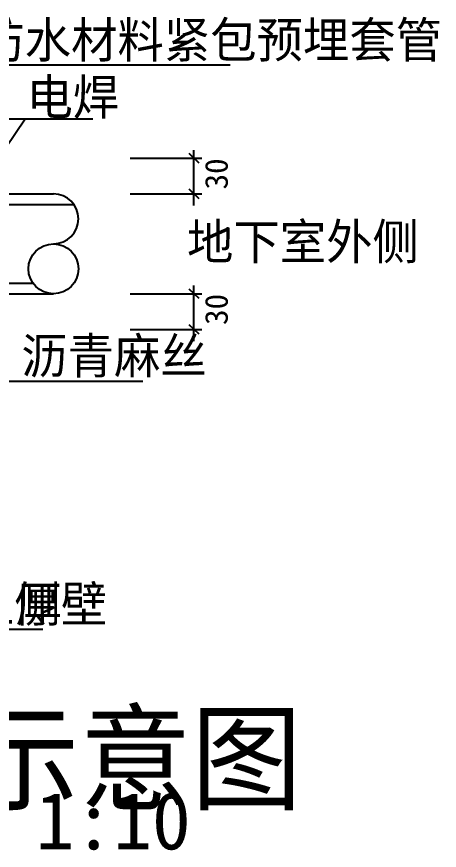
# Model space of a CAD drawing. Header units: metres. Extents: x 3353978 to 3369669, y 2252003 to 2265270.
# Drawn here: x 3363746 to 3369669, y 2252033 to 2263721 of the extents above; entities that cross this region are included whole.
import ezdxf

# ---------------------------------------------------------------- set-up
doc = ezdxf.new("R2010")
doc.units = ezdxf.units.M

msp = doc.modelspace()

# ---------------------------------------------------------------- linework, layer by layer
for p, q in [((3366739.44, 2263040.38), (3362918.19, 2263040.38)), ((3363937.38, 2262282.35), (3362035.8, 2262282.35)), ((3363865.58, 2262282.35), (3363191.87, 2261294.69)), ((3364812.63, 2262282.35), (3363865.58, 2262282.35)), ((3366225.3, 2261851.19), (3366225.3, 2261071.74)), ((3365335.96, 2261736.36), (3366341.67, 2261736.36)), ((3359460.58, 2261236.36), (3364260.58, 2261236.36)), ((3365335.96, 2261236.36), (3366341.67, 2261236.36)), ((3356873.36, 2261086.36), (3364547.81, 2261086.36)), ((3357447.81, 2259986.36), (3363973.36, 2259986.36)), ((3366225.3, 2259951.19), (3366225.3, 2259171.74)), ((3357160.58, 2259836.36), (3364260.58, 2259836.36)), ((3365335.96, 2259836.36), (3366341.67, 2259836.36)), ((3365335.96, 2259336.36), (3366341.67, 2259336.36)), ((3365512.77, 2258606.77), (3363552.15, 2258606.77)), ((3364112.64, 2255130.75), (3360441.93, 2255130.75))]:
    msp.add_line(p, q)
for points in [[(3366157.27, 2261806.5), (3366296.87, 2261672.35)], [(3366157.27, 2261306.5), (3366296.87, 2261172.35)], [(3366157.27, 2259906.5), (3366296.87, 2259772.35)], [(3366157.27, 2259406.5), (3366296.87, 2259272.35)]]:
    msp.add_lwpolyline(points)
msp.add_circle((3364260.58, 2260186.36), 350)
msp.add_arc((3364260.58, 2260886.36), 350, 270, 90)

# ---------------------------------------------------------------- texts
for s, height, p in [('防水材料紧包预埋套管', 500, (3363207.53, 2263145.01)), ('电焊', 500, (3363881.88, 2262344.75)), ('地下室外侧', 500, (3366132.23, 2260317.35)), ('沥青麻丝', 500, (3363809.45, 2258715.88)), ('钢筋混凝土侧壁', 500, (3360462.9, 2255235.09)), ('厚', 500, (3363729.97, 2255235.09)), ('管道穿墙示意图', 1200, (3356828.45, 2252723.37)), ('1:10', 800, (3364008.71, 2252045.64))]:
    msp.add_text(s, height=height).set_placement(p)
for p in [(3366703.75, 2261299.05), (3366703.75, 2259399.05)]:
    msp.add_text('30', height=320, rotation=90).set_placement(p)

doc.saveas('drawing.dxf')
